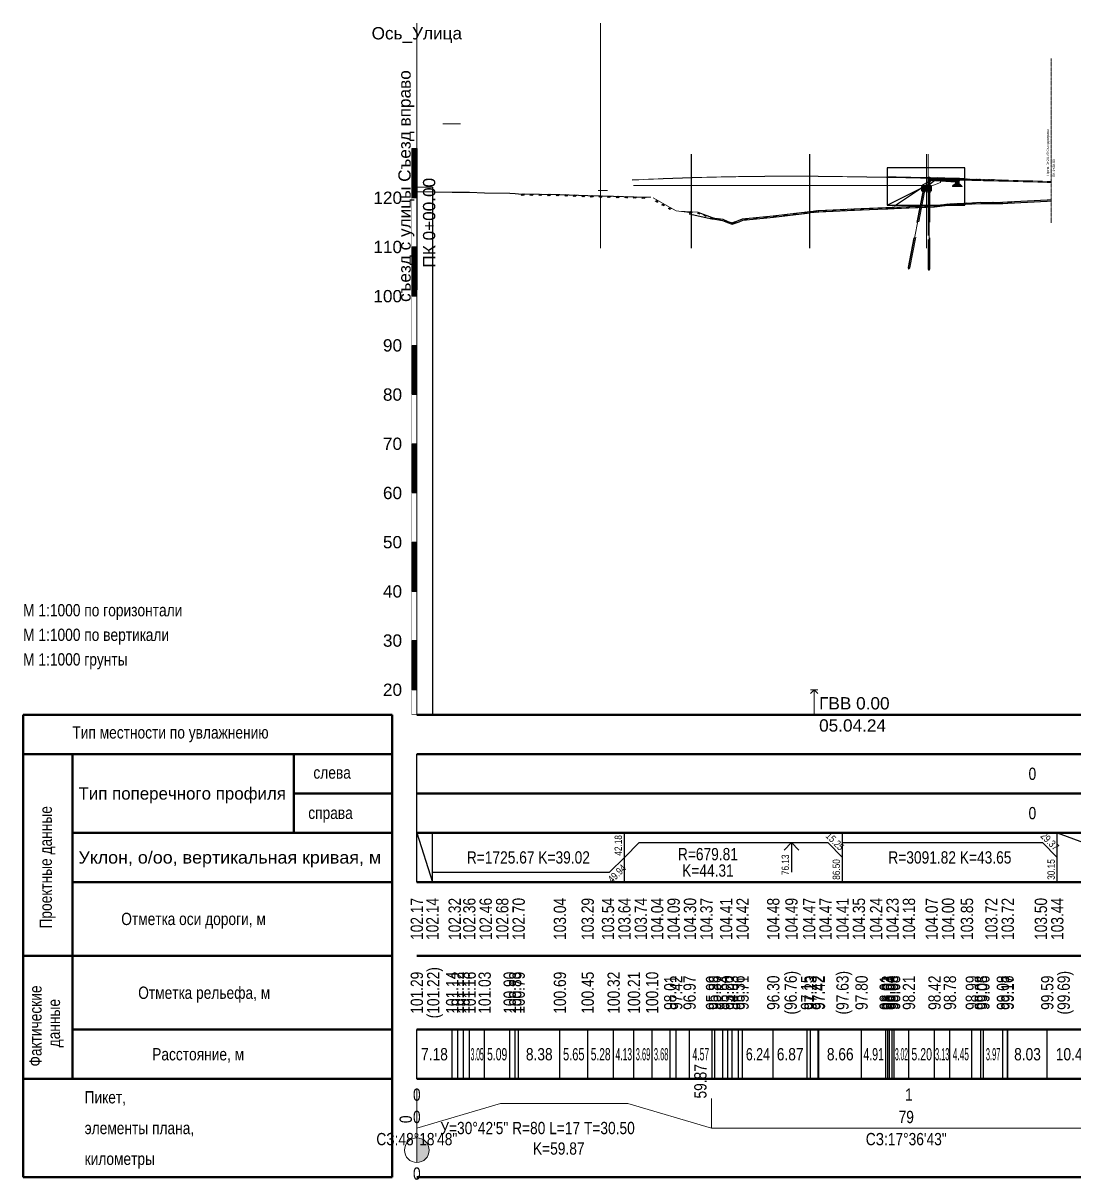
# Model space of a CAD drawing. Header units: millimetres. Extents: x 6546658 to 12951752, y -1354198 to 1102852.
# Drawn here: x 11148856 to 11362375, y -183460 to 51641 of the extents above; entities that cross this region are included whole.
import ezdxf
from ezdxf.enums import TextEntityAlignment as Align

# ---------------------------------------------------------------- set-up
doc = ezdxf.new("R2010")
doc.units = ezdxf.units.MM
for name, pattern in [('axis', [1.11, 0.75, -0.12, 0.12, -0.12]), ('осевая', [50.8, 31.75, -6.35, 6.35, -6.35]), ('штриховая', [19.05, 12.7, -6.35])]:
    doc.linetypes.add(name, pattern=pattern)
doc.layers.get('Defpoints').update_dxf_attribs({"color": 254, "lineweight": 0})
doc.layers.add('VPORTS', color=7, linetype='Continuous', true_color=0xd7af50, plot=False)
for name, color, linetype, lineweight in [('ИС_Med', 7, 'Continuous', 35), ('ИС_TXT', 4, 'Continuous', 18), ('ИС_МВН', 3, 'Continuous', 18), ('ИС_Невид', 4, 'штриховая', 18), ('ИС_Ось', 1, 'осевая', 18), ('ИС_Откос', 2, 'Continuous', 18), ('ИС_Ситуация', 44, 'Continuous', 18), ('ИС_ТаБл', 5, 'Continuous', 50), ('ИС_Тонкая', 3, 'Continuous', 18), ('ИС_Штриховка', 2, 'Continuous', 9)]:
    doc.layers.add(name, color=color, linetype=linetype, lineweight=lineweight)
for name, color, linetype in [('Красные отметки', 1, 'Continuous'), ('Красный профиль', 1, 'Continuous'), ('Черные отметки', 3, 'Continuous'), ('Черный профиль', 3, 'Continuous')]:
    doc.layers.add(name, color=color, linetype=linetype)
doc.styles.get("Standard").update_dxf_attribs({"font": 'arial.ttf'})
pattern_1 = [(45.000001, (11148856.31, -182924.842), (-26.516506, 26.516505), []), (135, (11148856.31, -182924.842), (-26.516505, -26.5165055), [])]

# ---------------------------------------------------------------- blocks, each defined once
blk = doc.blocks.new('*U403')
at = {"ltscale": 500}
blk.add_lwpolyline([(-175, -501), (-175, 0), (175, 0), (175, -501)], dxfattribs=at)
at = {"layer": 'ИС_Невид', "ltscale": 500}
blk.add_lwpolyline([(175, -501), (175, -16000), (-175, -16000), (-175, -501)], dxfattribs=at)
at = {"layer": 'ИС_Невид', "ltscale": 300}
for points in [[(0, -16300), (-175, -16000)], [(0, -16300), (175, -16000)]]:
    blk.add_lwpolyline(points, dxfattribs=at)
at = {"layer": 'ИС_Ось', "ltscale": 1000}
blk.add_lwpolyline([(0, 0), (0, -16000)], dxfattribs=at)
blk = doc.blocks.new('*U404')
at = {"ltscale": 500}
blk.add_lwpolyline([(-175, -353), (-175, 0), (175, 0), (175, -353)], dxfattribs=at)
at = {"layer": 'ИС_Невид', "ltscale": 500}
blk.add_lwpolyline([(175, -353), (175, -16000), (-175, -16000), (-175, -353)], dxfattribs=at)
at = {"layer": 'ИС_Невид', "ltscale": 300}
for points in [[(0, -16300), (-175, -16000)], [(0, -16300), (175, -16000)]]:
    blk.add_lwpolyline(points, dxfattribs=at)
at = {"layer": 'ИС_Ось', "ltscale": 1000}
blk.add_lwpolyline([(0, 0), (0, -16000)], dxfattribs=at)
blk = doc.blocks.new('ОК4 17_04')
at = {"layer": 'ИС_Штриховка', "ltscale": 200}
h = blk.add_hatch(dxfattribs=at)
h.set_pattern_fill('ANSI37', color=256, scale=0.03, style=0)
h.set_pattern_definition([(45, (-1552.06097, -104.002), (-0.067351921, 0.067351921), []), (135, (-1552.06097, -104.002), (-0.067351921, -0.067351921), [])])
h.paths.add_polyline_path([(0.6, -0.37), (0.6, -0.11), (0.35, -0.1), (0.35, -0.37)])
h.paths.add_polyline_path([(0.6, -0.1), (0.6, -0.06), (0.35, -0.06), (0.35, -0.1)])
h.paths.add_polyline_path([(0.6, -0.06), (0.6, 0.03), (0.35, 0.03), (0.35, 0.03), (0.35, -0.06)])
h.paths.add_polyline_path([(0.6, -0.11), (0.6, -0.1), (0.35, -0.1), (0.35, -0.1)])
at = {"layer": 'ИС_Штриховка'}
h = blk.add_hatch(dxfattribs=at)
h.set_pattern_fill('ANSI31', color=256, scale=0.05)
h.set_pattern_definition([(45, (-1031.4498, -163.8997), (-0.112253202, 0.112253202), [])])
h.paths.add_polyline_path([(-0.97, -1.8), (0.35, -1.67), (0.98, -1.67), (0.98, -2.67), (0.73, -2.67), (0.73, -2.57), (0.32, -2.57), (0.32, -2.67), (-0.32, -2.67), (-0.31, -2.61), (-0.7, -2.53), (-0.72, -2.63), (-0.73, -2.67), (-0.97, -2.67)])
h = blk.add_hatch(dxfattribs=at)
h.set_pattern_fill('ANSI31', color=256, scale=0.05)
h.set_pattern_definition([(45, (-1031.4548, -163.64367), (-0.112253202, 0.112253202), [])])
h.paths.add_polyline_path([(0.6, -1.67), (0.6, -0.86), (0.81, -0.66), (0.81, -0.46), (0.6, -0.46), (0.6, -0.37), (0.35, -0.37), (0.35, -0.57), (0.35, -1.67)])
at = {"layer": 'ИС_Штриховка', "ltscale": 200}
h = blk.add_hatch(dxfattribs=at)
h.set_pattern_fill('ANSI31', color=256, scale=0.03, angle=90, style=0)
h.set_pattern_definition([(135, (-1552.10597, -104.002), (-0.067351921, -0.067351921), [])])
h.paths.add_polyline_path([(1.6, -0.13), (0.71, -0.11), (0.6, -0.11), (0.63, -0.14), (1.6, -0.21)])
at = {"layer": 'ИС_Штриховка'}
h = blk.add_hatch(dxfattribs=at)
h.set_pattern_fill('ANSI31', color=256, scale=0.05, angle=2.5805)
h.set_pattern_definition([(47.58052, (-1023.1129, -209.95181), (-0.117193384, 0.107085355), [])])
h.paths.add_polyline_path([(2.79, -0.29), (6.62, -0.56), (6.6, -0.86), (2.8, -0.59)])
h.paths.add_polyline_path([(0.61, -0.44), (0.63, -0.14), (2.79, -0.29), (2.8, -0.59)])
at = {"layer": 'ИС_Штриховка', "ltscale": 50}
h = blk.add_hatch(dxfattribs=at)
h.set_pattern_fill('ANSI37', color=256, scale=0.05, style=0)
h.set_pattern_definition([(45, (-1549.05597, -104.067), (-0.112253202, 0.112253202), []), (135, (-1549.05597, -104.067), (-0.112253202, -0.112253202), [])])
h.paths.add_polyline_path([(15.38, -0.45), (14.67, -0.43), (13.68, -0.4), (12.68, -0.38), (11.69, -0.35), (11.56, -0.35), (11.05, -0.34), (10.7, -0.33), (9.71, -0.31), (9.21, -0.29), (8.72, -0.28), (7.72, -0.26), (6.73, -0.24), (5.74, -0.21), (4.76, -0.19), (4.75, -0.19), (3.76, -0.17), (2.76, -0.15), (1.77, -0.13), (1.62, -0.12), (1.6, -0.12), (1.6, -0.21), (6.62, -0.56), (6.88, -0.3), (7.72, -0.32), (8.71, -0.34), (9.2, -0.35), (9.7, -0.37), (10.7, -0.39), (11.04, -0.4), (11.55, -0.41), (11.69, -0.41), (12.68, -0.44), (13.67, -0.46), (14.66, -0.49), (15.38, -0.51)])
at = {"layer": 'ИС_Штриховка'}
h = blk.add_hatch(dxfattribs=at)
h.set_pattern_fill('AR-CONC', color=256, scale=0.002, angle=90)
h.set_pattern_definition([(140, (-1031.47678, -163.38057), (0.03187817, 0.36436934), [0.0381, -0.4191]), (85, (-1031.47678, -163.38057), (-0.38211369, -0.07048684), [0.03048, -0.33528117]), (190.451445, (-1031.47412, -163.3502), (-0.3502355, 0.2938825), [0.03238002, -0.35618049]), (136.1842, (-1031.5784, -163.38057), (0.08408466, 0.54215808), [0.05715, -0.62865]), (186.63556, (-1031.57137, -163.3354), (-0.49485225, 0.47480827), [0.04857005, -0.53427122]), (81.18415, (-1031.5784, -163.38057), (-0.49485225, 0.47480827), [0.04571993, -0.50291946]), (111, (-1031.55298, -163.32977), (0.2045304, 0.30322878), [0.0381, -0.4191]), (56, (-1031.55298, -163.32977), (-0.36837593, 0.12360406), [0.03048, -0.33528]), (161.451445, (-1031.53594, -163.3045), (-0.16384554, 0.42683284), [0.03238002, -0.35617988]), (127.5, (-1031.47678, -163.38057), (-0.169110078, 0.006177207), [0, -0.331216, 0, -0.34036, 0, -0.33655]), (97.5, (-1031.47678, -163.38057), (-0.20036115, 0.133639325), [0, -0.194056, 0, -0.323596, 0, -0.12827]), (57.5, (-1031.47678, -163.49385), (0.011457488, 0.27118119), [0, -0.127, 0, -0.39624, 0, -0.52578]), (47.5, (-1031.47678, -163.54465), (-0.05085298, 0.296258363), [0, -0.1651, 0, -0.263144, 0, -0.37338])])
h.paths.add_polyline_path([(5.71, -1.36), (6.81, -1.36), (7.21, -1.76), (5.31, -1.76)])
h = blk.add_hatch(dxfattribs=at)
h.set_pattern_fill('ANSI31', color=256, scale=0.05, angle=90)
h.set_pattern_definition([(135, (-1031.47678, -163.38057), (-0.112253202, -0.112253202), [])])
h.paths.add_polyline_path([(5.95, -0.86), (6.6, -0.86), (6.6, -1.36), (5.95, -1.36)])
blk.add_line((1.6, -0.21), (1.6, -0.12))
at = {"ltscale": 500, "flags": 128}
for points in [[(0.6, -1.67), (0.6, -0.86), (0.81, -0.66), (0.81, -0.46), (0.6, -0.46), (0.6, 0.03)], [(6.6, -1.36), (6.6, -0.86), (5.95, -0.86), (5.95, -1.36)]]:
    blk.add_lwpolyline(points, dxfattribs=at)
at = {"ltscale": 500}
blk.add_lwpolyline([(0.98, -1.67), (0.35, -1.67), (-0.97, -1.8), (-0.97, -2.67), (0.98, -2.67)], close=True, dxfattribs=at)
at = {"ltscale": 500, "flags": 128}
for points in [[(0.63, -0.14), (6.62, -0.56), (6.6, -0.86), (0.61, -0.44)], [(5.71, -1.36), (5.31, -1.76), (7.21, -1.76), (6.81, -1.36)]]:
    blk.add_lwpolyline(points, close=True, dxfattribs=at)
at = {"layer": 'Defpoints', "linetype": 'осевая', "ltscale": 200}
for p, q in [((0, -1.15), (0, -1.67)), ((0.32, -0.66), (0.32, -1.63))]:
    blk.add_line(p, q, dxfattribs=at)
at = {"layer": 'Defpoints', "ltscale": 200}
blk.add_line((0.3, -1.15), (0.3, -1.67), dxfattribs=at)
at = {"layer": 'Defpoints', "ltscale": 50}
blk.add_line((-66.71, -2.6), (-64.81, -2.6), dxfattribs=at)
at = {"layer": 'Defpoints', "ltscale": 500, "flags": 128}
blk.add_lwpolyline([(0.66, -1.7), (0.66, -0.87), (0.87, -0.67), (0.87, -0.45), (0.66, -0.45), (0.66, 0.03)], dxfattribs=at)
at = {"layer": 'VPORTS', "ltscale": 500}
for p in [(-8, -5.62), (-6.51, -5.75)]:
    blk.add_line(p, (-1.22, -2.23), dxfattribs=at)
at = {"layer": 'VPORTS', "ltscale": 200}
for p, q in [((-0.47, -2.23), (-1.22, -2.23)), ((2.35, -0.01), (-0.47, -2.27))]:
    blk.add_line(p, q, dxfattribs=at)
at = {"layer": 'ИС_Med', "ltscale": 250}
for p, q in [((0.35, 0.03), (0.35, -0.53)), ((0.65, 0.03), (0.35, 0.03)), ((0.6, -0.37), (0.35, -0.37))]:
    blk.add_line(p, q, dxfattribs=at)
at = {"layer": 'ИС_Med', "ltscale": 500}
blk.add_line((0.35, -1.67), (0.35, -0.53), dxfattribs=at)
at = {"layer": 'ИС_МВН', "ltscale": 500}
blk.add_line((-0.97, -2.23), (-1.22, -2.23), dxfattribs=at)
at = {"layer": 'ИС_Невид', "ltscale": 250}
blk.add_line((0.65, 0.03), (2.85, -0.02), dxfattribs=at)
at = {"layer": 'ИС_Невид', "ltscale": 400}
blk.add_line((5.95, -0.91), (0.81, -0.55), dxfattribs=at)
at = {"layer": 'ИС_Невид', "ltscale": 500}
blk.add_line((7.27, -1.81), (5.26, -1.81), dxfattribs=at)
at = {"layer": 'ИС_Невид', "ltscale": 400}
for points in [[(0.35, -0.89), (0.2, -0.89), (-0.97, -1.6), (-0.97, -1.8)], [(1.05, -1.67), (2.85, -0.99), (2.85, -0.02)]]:
    blk.add_lwpolyline(points, dxfattribs=at)
at = {"layer": 'ИС_Невид', "ltscale": 250}
for points in [[(0.35, -1.52), (-0.3, -1.52), (-0.3, -1.73), (0.35, -1.67)], [(-0.15, -1.47), (0.15, -1.47), (0.15, -1.52), (-0.15, -1.52)]]:
    blk.add_lwpolyline(points, close=True, dxfattribs=at)
at = {"layer": 'ИС_Невид', "ltscale": 500}
blk.add_lwpolyline([(0.35, -1.67), (1.05, -1.67)], dxfattribs=at)
at = {"layer": 'ИС_Ось', "ltscale": 500}
blk.add_lwpolyline([(0, -1.5), (0, 0.03)], dxfattribs=at)
at = {"layer": 'ИС_Тонкая', "flags": 128}
for points in [[(-59.83, -0.47), (-59.45, -0.46), (-59.42, -0.45), (-58.44, -0.41), (-57.45, -0.36), (-56.47, -0.32), (-55.76, -0.29), (-55.48, -0.28), (-54.5, -0.24), (-53.51, -0.2), (-52.53, -0.16), (-52.08, -0.15), (-51.55, -0.13), (-50.86, -0.11), (-50.56, -0.1), (-49.58, -0.06), (-48.59, -0.03), (-48.15, -0.02), (-47.61, 0), (-46.62, 0.03), (-45.64, 0.05), (-44.65, 0.08), (-43.67, 0.1), (-43.57, 0.11), (-42.99, 0.12), (-42.68, 0.13), (-41.7, 0.15), (-41.41, 0.15), (-40.71, 0.17), (-40.38, 0.17), (-39.73, 0.19), (-39.52, 0.19), (-38.74, 0.2), (-38.19, 0.21), (-37.76, 0.22), (-37.38, 0.23), (-36.77, 0.23), (-35.79, 0.25), (-34.8, 0.26), (-33.82, 0.27), (-32.83, 0.28), (-31.85, 0.28), (-31.14, 0.29), (-30.87, 0.29), (-29.88, 0.29), (-28.9, 0.3), (-27.91, 0.3), (-27.45, 0.3), (-26.93, 0.3), (-25.94, 0.3), (-24.96, 0.29), (-24.27, 0.29), (-23.97, 0.29), (-23.57, 0.29), (-22.99, 0.28), (-22.01, 0.28), (-22, 0.28), (-21.86, 0.27), (-21.02, 0.27), (-20.03, 0.26), (-19.05, 0.25), (-18.06, 0.23), (-17.08, 0.22), (-16.09, 0.2), (-15.09, 0.19), (-14.1, 0.17), (-13.2, 0.16), (-13.11, 0.16), (-12.12, 0.14), (-11.13, 0.12), (-10.13, 0.11), (-9.14, 0.09), (-8.28, 0.07), (-8.15, 0.07), (-7.87, 0.06), (-7.54, 0.06), (-7.16, 0.05), (-7.01, 0.05), (-6.6, 0.04), (-6.17, 0.03), (-5.17, 0.01), (-4.18, 0), (-3.57, -0.02), (-3.19, -0.02), (-2.2, -0.04), (-1.2, -0.06), (-0.21, -0.08), (0.78, -0.11), (1.6, -0.12)], [(-59.83, -0.48), (-59.45, -0.46), (-59.42, -0.46), (-58.44, -0.41), (-57.45, -0.37), (-56.47, -0.33), (-55.76, -0.3), (-55.48, -0.29), (-54.5, -0.25), (-53.51, -0.21), (-52.53, -0.17), (-52.08, -0.15), (-51.55, -0.14), (-50.86, -0.11), (-50.56, -0.1), (-49.58, -0.07), (-48.59, -0.04), (-48.15, -0.02), (-47.61, -0.01), (-46.62, 0.02), (-45.64, 0.05), (-44.65, 0.07), (-43.67, 0.1), (-43.57, 0.1), (-42.99, 0.11), (-42.68, 0.12), (-41.7, 0.14), (-41.41, 0.15), (-40.71, 0.16), (-40.38, 0.17), (-39.73, 0.18), (-39.52, 0.18), (-38.74, 0.2), (-38.19, 0.21), (-37.76, 0.21), (-37.38, 0.22), (-36.77, 0.23), (-35.79, 0.24), (-34.8, 0.25), (-33.82, 0.26), (-32.83, 0.27), (-31.85, 0.28), (-31.14, 0.28), (-30.87, 0.28), (-29.88, 0.29), (-28.9, 0.29), (-27.91, 0.29), (-27.45, 0.29), (-26.93, 0.29), (-25.94, 0.29), (-24.96, 0.29), (-24.27, 0.28), (-23.97, 0.28), (-23.57, 0.28), (-22.99, 0.28), (-22.01, 0.27), (-22, 0.27), (-21.86, 0.27), (-21.02, 0.26), (-20.03, 0.25), (-19.05, 0.24), (-18.06, 0.23), (-17.08, 0.21), (-16.09, 0.2), (-15.09, 0.18), (-14.1, 0.17), (-13.2, 0.15), (-13.11, 0.15), (-12.12, 0.13), (-11.13, 0.12), (-10.13, 0.1), (-9.14, 0.08), (-8.28, 0.07), (-8.15, 0.06), (-7.87, 0.06), (-7.54, 0.05), (-7.16, 0.05), (-7.01, 0.04), (-6.6, 0.04), (-6.17, 0.03), (-5.17, 0.01), (-4.18, -0.01), (-3.57, -0.02), (-3.19, -0.03), (-2.2, -0.05), (-1.2, -0.07), (-0.21, -0.09), (0.78, -0.11), (1.6, -0.13)], [(6.62, -0.56), (6.88, -0.3), (7.72, -0.32), (8.71, -0.34), (9.2, -0.35), (9.7, -0.37), (10.7, -0.39), (11.04, -0.4), (11.55, -0.41), (11.69, -0.41), (12.68, -0.44), (13.67, -0.46), (14.66, -0.49), (15.52, -0.51), (15.66, -0.51), (16.42, -0.53), (16.5, -0.54), (16.65, -0.54), (17.64, -0.57), (18.63, -0.59), (19.63, -0.62), (20.62, -0.65), (21.61, -0.67), (22.6, -0.7), (23.59, -0.73), (24.53, -0.76), (24.59, -0.76), (25.32, -0.78)], [(6.68, -0.49), (7.72, -0.52), (8.72, -0.54), (9.21, -0.55), (9.71, -0.57), (10.7, -0.59), (11.05, -0.6), (11.56, -0.61), (11.69, -0.61), (12.69, -0.64), (13.68, -0.66), (14.67, -0.69), (15.52, -0.71), (15.66, -0.71), (16.43, -0.73), (16.51, -0.74), (16.65, -0.74), (17.65, -0.77), (18.64, -0.79), (19.63, -0.82), (20.62, -0.85), (21.61, -0.87), (22.61, -0.9), (23.6, -0.93), (24.54, -0.96), (24.59, -0.96), (25.33, -0.98)]]:
    blk.add_lwpolyline(points, dxfattribs=at)
at = {"xscale": -0.001, "yscale": 0.001, "zscale": 0.001, "rotation": 349}
blk.add_blockref('*U404', (-0.52, -2.57), dxfattribs=at)
at = {"xscale": -0.001, "yscale": 0.001, "zscale": 0.001}
blk.add_blockref('*U403', (0.53, -2.57), dxfattribs=at)

msp = doc.modelspace()

# ---------------------------------------------------------------- hatches: boundary and pattern name
at = {"layer": 'ИС_TXT', "linetype": 'Continuous'}
h = msp.add_hatch(dxfattribs=at)
h.set_pattern_fill('ANSI37', scale=300.000012, style=0)
h.set_pattern_definition(pattern_1)
h.paths.add_polyline_path([(11228856.3, 16150.2), (11228856.3, 26150.2), (11227856.3, 26150.2), (11227856.3, 16150.2)])
h = msp.add_hatch(dxfattribs=at)
h.set_pattern_fill('ANSI37', scale=300.000012, style=0)
h.set_pattern_definition(pattern_1)
h.paths.add_polyline_path([(11228856.3, -3849.8), (11228856.3, 6150.2), (11227856.3, 6150.2), (11227856.3, -3849.8)])
h = msp.add_hatch(dxfattribs=at)
h.set_pattern_fill('ANSI37', scale=300.000012, style=0)
h.set_pattern_definition(pattern_1)
h.paths.add_polyline_path([(11228856.3, -23849.8), (11228856.3, -13849.8), (11227856.3, -13849.8), (11227856.3, -23849.8)])
h = msp.add_hatch(dxfattribs=at)
h.set_pattern_fill('ANSI37', scale=300.000012, style=0)
h.set_pattern_definition(pattern_1)
h.paths.add_polyline_path([(11228856.3, -43849.8), (11228856.3, -33849.8), (11227856.3, -33849.8), (11227856.3, -43849.8)])
h = msp.add_hatch(dxfattribs=at)
h.set_pattern_fill('ANSI37', scale=300.000012, style=0)
h.set_pattern_definition(pattern_1)
h.paths.add_polyline_path([(11228856.3, -63849.8), (11228856.3, -53849.8), (11227856.3, -53849.8), (11227856.3, -63849.8)])
h = msp.add_hatch(dxfattribs=at)
h.set_pattern_fill('ANSI37', scale=300.000012, style=0)
h.set_pattern_definition(pattern_1)
h.paths.add_polyline_path([(11228856.3, -83849.8), (11228856.3, -73849.8), (11227856.3, -73849.8), (11227856.3, -83849.8)])
msp.add_hatch(color=256, dxfattribs=at).paths.add_polyline_path([(11228856.3, -174924.8, -1), (11228856.3, -179924.8)])
at = {"layer": 'ИС_Тонкая'}
h = msp.add_hatch(dxfattribs=at)
h.set_pattern_fill('PLAST', color=256, scale=200, angle=45, style=0)
h.set_pattern_definition([(45, (11228856.3, 18320), (-898.026, 898.026), []), (45, (11228744, 18432.3), (-898.026, 898.026), []), (45, (11228631.8, 18544.5), (-898.026, 898.026), [])])
h.paths.add_polyline_path([(11257927.8, 16839.1), (11249697.5, 16936.8), (11249697.5, 16636.7), (11257919.7, 16539.2), (11263566.9, 16300.3), (11266196.3, 16236.9), (11266196.3, 16537), (11263576.8, 16600.1)])
h.paths.add_polyline_path([(11270346.3, 16430.6), (11268856.3, 16472.9), (11266196.3, 16537), (11266196.3, 16236.9), (11268848.4, 16173), (11270346.3, 16130.5)])
h.paths.add_polyline_path([(11272916.3, 16357.7), (11270346.3, 16430.6), (11270346.3, 16130.5), (11272916.3, 16057.6)])
h.paths.add_polyline_path([(11311681.3, 13619.7), (11310571.2, 13570.9), (11310421.4, 13571.2), (11308856.3, 13383.1), (11308158, 13299.2), (11301292.4, 12451.7), (11295050.8, 11855.9), (11294241.9, 11513.1), (11292909.4, 11076.7), (11292049.3, 11347.2), (11291020, 11794.6), (11289445.2, 12013.2), (11288856.3, 12139.4), (11287747, 12563.1), (11287681.3, 12265.2), (11288793.4, 11846), (11289393.1, 11717.6), (11290938, 11503.1), (11291944.2, 11065.7), (11292911.3, 10761.6), (11294347.4, 11231.9), (11295125.3, 11561.7), (11301325, 12153.5), (11308194.3, 13001.4), (11308892.1, 13085.2), (11310439, 13271.2), (11310577.4, 13270.8), (11311681.3, 13319.4)])
h.paths.add_polyline_path([(11319248.2, 13652.5), (11324160.9, 13863.8), (11324567.5, 13880.4), (11324898, 13886.7), (11325439.7, 13907), (11325848.1, 13930.9), (11328868.8, 14056.4), (11334078.7, 14272.8), (11335431.3, 14427.6), (11335431.3, 14729.6), (11334055.4, 14572.1), (11328856.3, 14356.1), (11325833.1, 14230.5), (11325425.3, 14206.6), (11324889.5, 14186.6), (11324558.5, 14180.3), (11324148.4, 14163.5), (11319235, 13952.2), (11311731.3, 13621.9), (11311731.3, 13321.6)])
h.paths.add_polyline_path([(11341652.7, 14835.9), (11343478.4, 14931.5), (11343980.2, 14906.9), (11347966.8, 14935.2), (11348881.1, 15011), (11348959.3, 15017.5), (11350008.4, 15072.5), (11350008.4, 15372.9), (11348939.1, 15316.8), (11348856.3, 15310), (11347953.3, 15235.1), (11343986.5, 15206.9), (11343477.9, 15231.9), (11341638, 15135.5), (11337187.4, 14930.6), (11335756, 14766.8), (11335756, 14464.8), (11337211.3, 14631.4)])
h.paths.add_polyline_path([(11335756, 14766.8), (11335431.3, 14729.6), (11335431.3, 14427.6), (11335756, 14464.8)])
h.paths.add_polyline_path([(11275909.1, 15972.1), (11275909.1, 16272.2), (11272981.7, 16355.8), (11272916.3, 16357.7), (11272916.3, 16057.6), (11272973.2, 16056)])
h.paths.add_polyline_path([(11283680.7, 13200.8), (11283669.3, 13064.8), (11285855.4, 12951), (11287647.1, 12275.7), (11287800, 12542.9), (11285977.7, 13239), (11284294.4, 13334.5), (11283834.4, 13360.6)])
h = msp.add_hatch(dxfattribs=at)
h.set_pattern_fill('PLAST', color=256, scale=200, angle=30, style=0)
h.set_pattern_definition([(30, (9783124.9, -83613.9), (-635, 1099.8523), []), (30, (9783045.5, -83476.4), (-635, 1099.8523), []), (30, (9782966.1, -83339), (-635, 1099.8523), [])])
h.paths.add_polyline_path([(11276936.3, 15932.2), (11276814.1, 15809.9), (11276581, 15809.9), (11276581, 15789), (11279938.9, 13930.8), (11280521.1, 13608.8), (11281443.8, 13413.9), (11280220.5, 14122)])

# ---------------------------------------------------------------- linework, layer by layer
at = {"color": 6}
msp.add_lwpolyline([(11324428.2, 14613.6), (11340211.5, 14613.6), (11340211.5, 22204), (11324428.2, 22204)], close=True, dxfattribs=at)
at = {"layer": 'Defpoints'}
for p, q in [((11228856.3, 51640.9), (11228856.3, -88923.3)), ((11266196.3, 51640.9), (11266196.3, 5936.3)), ((11234151.7, 31168.2), (11237700.6, 31168.2)), ((11284631.3, 24999.5), (11284631.3, 5936.3)), ((11284681.3, 24999.5), (11284681.3, 5936.3)), ((11308681.3, 24999.5), (11308681.3, 5936.3)), ((11308731.3, 24999.5), (11308731.3, 5936.3)), ((11332431.3, 24999.5), (11332431.3, 5936.3))]:
    msp.add_line(p, q, dxfattribs=at)
at = {"layer": 'Defpoints', "linetype": 'осевая', "ltscale": 200}
for p, q in [((11284656.3, 24999.5), (11284656.3, 5936.3)), ((11308706.3, 24999.5), (11308706.3, 5936.3)), ((11332756, 24998.5), (11332756, 5935.3))]:
    msp.add_line(p, q, dxfattribs=at)
at = {"layer": 'Defpoints', "color": 4, "linetype": 'Continuous'}
msp.add_line((11272916.3, 18652.7), (11332431.3, 18658.6), dxfattribs=at)
at = {"layer": 'Defpoints', "ltscale": 500, "flags": 128}
msp.add_lwpolyline([(11276871.7, 16135.6), (11280348.7, 14161.6), (11281529.3, 13491.4), (11284282.2, 13119.6)], dxfattribs=at)
at = {"layer": 'VPORTS', "ltscale": 500, "flags": 128}
msp.add_lwpolyline([(11284229.8, 12875.1), (11288803.9, 11894.9), (11289401.8, 11766.9), (11290951.7, 11551.7), (11291961.7, 11112.6), (11292911, 10814.1), (11294329.8, 11278.8), (11295112.9, 11610.7), (11301319.6, 12203.2), (11308188.2, 13051), (11308886.1, 13134.9), (11310436.1, 13321.2), (11310576.4, 13320.8), (11319246, 13702.4), (11324158.8, 13913.7), (11324566, 13930.4), (11324896.6, 13936.7), (11325437.3, 13956.9), (11325845.6, 13980.9), (11328866.7, 14106.3), (11334074.8, 14322.7), (11337207.3, 14681.3), (11341650.3, 14885.8), (11343478.3, 14981.6), (11343981.3, 14956.9), (11347964.5, 14985.2), (11348877, 15060.8), (11348956, 15067.4), (11356981.8, 15488.1), (11357769.6, 15529.3)], dxfattribs=at)
at = {"layer": 'ИС_TXT', "linetype": 'Continuous'}
msp.add_line((11228856.3, -179924.8), (11228856.3, -164924.8), dxfattribs=at)
at = {"layer": 'ИС_TXT', "color": 7, "linetype": 'Continuous', "const_width": 100, "flags": 128}
for points in [[(11228856.3, 16150.2), (11228856.3, 26150.2), (11227856.3, 26150.2), (11227856.3, 16150.2), (11228856.3, 16150.2)], [(11228856.3, 6150.2), (11228856.3, 16150.2), (11227856.3, 16150.2), (11227856.3, 6150.2), (11228856.3, 6150.2)], [(11228856.3, -3849.8), (11228856.3, 6150.2), (11227856.3, 6150.2), (11227856.3, -3849.8), (11228856.3, -3849.8)], [(11228856.3, -13849.8), (11228856.3, -3849.8), (11227856.3, -3849.8), (11227856.3, -13849.8), (11228856.3, -13849.8)], [(11228856.3, -23849.8), (11228856.3, -13849.8), (11227856.3, -13849.8), (11227856.3, -23849.8), (11228856.3, -23849.8)], [(11228856.3, -33849.8), (11228856.3, -23849.8), (11227856.3, -23849.8), (11227856.3, -33849.8), (11228856.3, -33849.8)], [(11228856.3, -43849.8), (11228856.3, -33849.8), (11227856.3, -33849.8), (11227856.3, -43849.8), (11228856.3, -43849.8)], [(11228856.3, -53849.8), (11228856.3, -43849.8), (11227856.3, -43849.8), (11227856.3, -53849.8), (11228856.3, -53849.8)], [(11228856.3, -63849.8), (11228856.3, -53849.8), (11227856.3, -53849.8), (11227856.3, -63849.8), (11228856.3, -63849.8)], [(11228856.3, -73849.8), (11228856.3, -63849.8), (11227856.3, -63849.8), (11227856.3, -73849.8), (11228856.3, -73849.8)], [(11228856.3, -83849.8), (11228856.3, -73849.8), (11227856.3, -73849.8), (11227856.3, -83849.8), (11228856.3, -83849.8)], [(11228856.3, -88923.3), (11228856.3, -83849.8), (11227856.3, -83849.8), (11227856.3, -88923.3), (11228856.3, -88923.3)]]:
    msp.add_lwpolyline(points, dxfattribs=at)
at = {"layer": 'ИС_TXT', "linetype": 'Continuous'}
msp.add_circle((11228856.3, -177424.8), 2500, dxfattribs=at)
at = {"layer": 'ИС_Откос', "ltscale": 200}
for p, q in [((11275600.1, 16281), (11276396.7, 16262.2)), ((11282081.5, 13445.9), (11285977.7, 13239))]:
    msp.add_line(p, q, dxfattribs=at)
at = {"layer": 'ИС_Ситуация', "linetype": 'Continuous'}
for p, q in [((11308856.3, -83849.8), (11310356.3, -83849.8)), ((11309606.3, -83849.8), (11308856.3, -84599.8)), ((11309606.3, -83849.8), (11309606.3, -88849.8)), ((11309606.3, -83849.8), (11310356.3, -84599.8)), ((11309606.3, -88849.8), (11327356.3, -88849.8))]:
    msp.add_line(p, q, dxfattribs=at)
at = {"layer": 'ИС_ТаБл', "linetype": 'Continuous'}
for p, q in [((11228856.3, -88924.8), (11479035.7, -88924.8)), ((11228856.3, -96924.8), (11479035.7, -96924.8)), ((11228856.3, -104924.8), (11479035.7, -104924.8)), ((11228856.3, -112924.8), (11479035.7, -112924.8)), ((11228856.3, -122924.8), (11479035.7, -122924.8)), ((11228856.3, -137924.8), (11479035.7, -137924.8)), ((11228856.3, -152924.8), (11479035.7, -152924.8)), ((11228856.3, -162924.8), (11479035.7, -162924.8)), ((11228856.3, -182924.8), (11479035.7, -182924.8))]:
    msp.add_line(p, q, dxfattribs=at)
at = {"layer": 'ИС_ТаБл', "linetype": 'Continuous', "flags": 128}
for points in [[(11148856.3, -88924.8), (11148856.3, -182924.8)], [(11223856.3, -88924.8), (11148856.3, -88924.8)], [(11223856.3, -182924.8), (11223856.3, -88924.8)], [(11148856.3, -96924.8), (11223856.3, -96924.8)], [(11158856.3, -96924.8), (11158856.3, -162924.8)], [(11203856.3, -96924.8), (11203856.3, -112924.8)], [(11203856.3, -104924.8), (11223856.3, -104924.8)], [(11158856.3, -112924.8), (11223856.3, -112924.8)], [(11158856.3, -122924.8), (11223856.3, -122924.8)], [(11148856.3, -137924.8), (11223856.3, -137924.8)], [(11158856.3, -152924.8), (11223856.3, -152924.8)], [(11148856.3, -162924.8), (11223856.3, -162924.8)], [(11148856.3, -182924.8), (11223856.3, -182924.8)]]:
    msp.add_lwpolyline(points, dxfattribs=at)
at = {"layer": 'ИС_Тонкая', "color": 7, "linetype": 'axis', "lineweight": 15, "ltscale": 15}
msp.add_line((11357756.5, 11076.7), (11357756.5, 44450.9), dxfattribs=at)
at = {"layer": 'ИС_Тонкая', "linetype": 'Continuous'}
for p, q in [((11228858.2, -172924.8), (11228858.2, -166924.8)), ((11228858.2, -172924.8), (11245858.2, -167924.8)), ((11245858.2, -167924.8), (11271725.5, -167924.8)), ((11245858.2, -167924.8), (11245858.2, -167924.8)), ((11271725.5, -167924.8), (11288725.5, -172924.8)), ((11271725.5, -167924.8), (11271725.5, -167924.8)), ((11288725.5, -172924.8), (11288725.5, -166924.8)), ((11228856.3, -172924.8), (11228858.2, -172924.8)), ((11228858.2, -172924.8), (11228858.2, -172924.8)), ((11288725.5, -172924.8), (11367899.3, -172924.8)), ((11288725.5, -172924.8), (11288725.5, -172924.8))]:
    msp.add_line(p, q, dxfattribs=at)
at = {"layer": 'ИС_Тонкая', "flags": 128}
for points in [[(11324428.2, 20300.3), (11324558.5, 20297.9), (11324889.5, 20291.9), (11325273.8, 20284.8), (11325425.3, 20282), (11325833.1, 20274.4), (11326265.9, 20266.3), (11327258, 20247.5), (11328250, 20228.4), (11328856.3, 20216.6), (11329242.1, 20209), (11330234.2, 20189.2), (11331226.3, 20169.2), (11332218.4, 20148.8), (11333210.5, 20128.1), (11334055.4, 20110.2), (11334202.6, 20107.1), (11335194.7, 20085.7), (11336186.8, 20064.1), (11337178.9, 20042.1), (11337187.4, 20041.9), (11338171, 20019.8), (11339163.1, 19997.2), (11340155.1, 19974.3), (11340211.5, 19973)], [(11333030.4, 20181.9), (11333210.5, 20178.1), (11334055.4, 20160.2), (11334202.6, 20157.1), (11335194.7, 20135.7), (11336186.8, 20114.1), (11337178.9, 20092.1), (11337187.4, 20091.9), (11338171, 20069.8), (11339163.1, 20047.2), (11340155.1, 20024.3), (11340211.5, 20023)]]:
    msp.add_lwpolyline(points, dxfattribs=at)
at = {"layer": 'ИС_Тонкая', "linetype": 'Continuous', "lineweight": 15, "flags": 128}
msp.add_lwpolyline([(11228856.6, 18316.1), (11232058.6, 18283.2)], dxfattribs=at)
at = {"layer": 'Красные отметки', "linetype": 'Continuous'}
for p, q in [((11228856.3, -122924.8), (11228856.3, -96924.8)), ((11228856.3, -112924.8), (11232018, -122924.8)), ((11232018, -122924.8), (11232018, -112924.8)), ((11271038.3, -122924.8), (11271038.3, -112924.8)), ((11274038.3, -114924.8), (11271038.3, -117924.8)), ((11274038.3, -114924.8), (11312352.9, -114924.8)), ((11304984.8, -114924.8), (11303484.8, -116424.8)), ((11304984.8, -114924.8), (11304984.8, -120924.8)), ((11304984.8, -114924.8), (11306484.8, -116424.8)), ((11312352.9, -114924.8), (11315352.9, -117924.8)), ((11315352.9, -122924.8), (11315352.9, -112924.8)), ((11315352.9, -114924.8), (11356004.9, -114924.8)), ((11356004.9, -114924.8), (11359004.9, -117924.8)), ((11359004.9, -122924.8), (11359004.9, -112924.8)), ((11359004.9, -112924.8), (11386185.9, -122924.8)), ((11268038.3, -120924.8), (11271038.3, -117924.8)), ((11232018, -120924.8), (11268038.3, -120924.8))]:
    msp.add_line(p, q, dxfattribs=at)
at = {"layer": 'Красный профиль', "linetype": 'Continuous'}
msp.add_line((11232018, 18286.2), (11232018, -88923.3), dxfattribs=at)
at = {"layer": 'Красный профиль', "linetype": 'Continuous', "flags": 128}
msp.add_lwpolyline([(11324428.2, 20410.3), (11324558.5, 20407.9), (11324889.5, 20401.9), (11325273.8, 20394.8), (11325425.3, 20392), (11325833.1, 20384.4), (11326265.9, 20376.3), (11327258, 20357.5), (11328250, 20338.4), (11328856.3, 20326.6), (11329242.1, 20319), (11330234.2, 20299.2), (11331226.3, 20279.2), (11332218.4, 20258.8), (11333210.5, 20238.1), (11334055.4, 20220.2), (11334202.6, 20217.1), (11335194.7, 20195.7), (11336186.8, 20174.1), (11337178.9, 20152.1), (11337187.4, 20151.9), (11338171, 20129.8), (11339163.1, 20107.2), (11340155.1, 20084.3), (11340211.5, 20083)], dxfattribs=at)
at = {"layer": 'Черные отметки', "linetype": 'Continuous'}
for p, q in [((11228856.3, -162924.8), (11228856.3, -152924.8)), ((11236032.4, -162924.8), (11236032.4, -152924.8)), ((11237160.8, -162924.8), (11237160.8, -152924.8)), ((11238358.2, -162924.8), (11238358.2, -152924.8)), ((11239594, -162924.8), (11239594, -152924.8)), ((11242641.4, -162924.8), (11242641.4, -152924.8)), ((11247735.8, -162924.8), (11247735.8, -152924.8)), ((11248856.3, -162924.8), (11248856.3, -152924.8)), ((11249549.9, -162924.8), (11249549.9, -152924.8)), ((11257927.8, -162924.8), (11257927.8, -152924.8)), ((11263576.8, -162924.8), (11263576.8, -152924.8)), ((11268856.3, -162924.8), (11268856.3, -152924.8)), ((11272981.7, -162924.8), (11272981.7, -152924.8)), ((11276669.4, -162924.8), (11276669.4, -152924.8)), ((11280348.7, -162924.8), (11280348.7, -152924.8)), ((11281574.1, -162924.8), (11281574.1, -152924.8)), ((11284282.2, -162924.8), (11284282.2, -152924.8)), ((11288856.3, -162924.8), (11288856.3, -152924.8)), ((11289445.2, -162924.8), (11289445.2, -152924.8)), ((11291020, -162924.8), (11291020, -152924.8)), ((11292049.3, -162924.8), (11292049.3, -152924.8)), ((11292909.4, -162924.8), (11292909.4, -152924.8)), ((11294241.9, -162924.8), (11294241.9, -152924.8)), ((11295050.8, -162924.8), (11295050.8, -152924.8)), ((11301292.4, -162924.8), (11301292.4, -152924.8)), ((11308158, -162924.8), (11308158, -152924.8)), ((11308856.3, -162924.8), (11308856.3, -152924.8)), ((11310421.4, -162924.8), (11310421.4, -152924.8)), ((11310571.2, -162924.8), (11310571.2, -152924.8)), ((11319235, -162924.8), (11319235, -152924.8)), ((11324148.4, -162924.8), (11324148.4, -152924.8)), ((11324558.5, -162924.8), (11324558.5, -152924.8)), ((11324889.5, -162924.8), (11324889.5, -152924.8)), ((11325425.3, -162924.8), (11325425.3, -152924.8)), ((11325833.1, -162924.8), (11325833.1, -152924.8)), ((11328856.3, -162924.8), (11328856.3, -152924.8)), ((11334055.4, -162924.8), (11334055.4, -152924.8)), ((11337187.4, -162924.8), (11337187.4, -152924.8)), ((11341638, -162924.8), (11341638, -152924.8)), ((11343477.9, -162924.8), (11343477.9, -152924.8)), ((11343986.5, -162924.8), (11343986.5, -152924.8)), ((11347953.3, -162924.8), (11347953.3, -152924.8)), ((11348856.3, -162924.8), (11348856.3, -152924.8)), ((11348939.1, -162924.8), (11348939.1, -152924.8)), ((11356968.7, -162924.8), (11356968.7, -152924.8))]:
    msp.add_line(p, q, dxfattribs=at)
at = {"layer": 'Черный профиль', "linetype": 'Continuous'}
msp.add_line((11228856.3, 26150.2), (11228856.3, -2563.8), dxfattribs=at)
at = {"layer": 'Черный профиль', "ltscale": 500, "flags": 128}
for points in [[(11228856.3, 17436.2), (11236032.4, 17289.4), (11237160.8, 17274.5), (11238358.2, 17280.4), (11239594, 17311.4), (11242641.4, 17183.8), (11247735.8, 17052.5), (11248856.3, 16982.3), (11249549.9, 16938.5), (11257927.8, 16839.1), (11263576.8, 16600.1), (11268856.3, 16472.9), (11272981.7, 16355.8), (11275600.1, 16281)], [(11285977.7, 13239), (11288856.3, 12139.4), (11289445.2, 12013.2), (11291020, 11794.6), (11292049.3, 11347.2), (11292909.4, 11076.7), (11294241.9, 11513.1), (11295050.8, 11855.9), (11301292.4, 12451.7), (11308158, 13299.2), (11308856.3, 13383.1), (11310421.4, 13571.2), (11310571.2, 13570.9), (11319235, 13952.2), (11324148.4, 14163.5), (11324558.5, 14180.3), (11324889.5, 14186.6), (11325425.3, 14206.6), (11325833.1, 14230.5), (11328856.3, 14356.1), (11334055.4, 14572.1), (11337187.4, 14930.6), (11341638, 15135.5), (11343477.9, 15231.9), (11343986.5, 15206.9), (11347953.3, 15235.1), (11348856.3, 15310), (11348939.1, 15316.8), (11356968.7, 15737.8), (11357756.5, 15779)]]:
    msp.add_lwpolyline(points, dxfattribs=at)

# ---------------------------------------------------------------- block references
at = {"layer": 'ИС_Med', "ltscale": 50, "xscale": 1000, "yscale": 1000, "zscale": 1000}
msp.add_blockref('ОК4 17_04', (11332431.3, 20233.1), dxfattribs=at)

# ---------------------------------------------------------------- texts
at = {"layer": 'ИС_TXT', "linetype": 'Continuous'}
for s, p in [('120', (11225856.3, 16150.2)), ('110', (11225856.3, 6150.2)), ('100', (11225856.3, -3849.8)), ('90', (11225856.3, -13849.8)), ('80', (11225856.3, -23849.8)), ('70', (11225856.3, -33849.8)), ('60', (11225856.3, -43849.8)), ('50', (11225856.3, -53849.8)), ('40', (11225856.3, -63849.8)), ('30', (11225856.3, -73849.8)), ('20', (11225856.3, -83849.8))]:
    msp.add_text(s, height=2500, dxfattribs=at).set_placement(p, align=Align.MIDDLE_RIGHT)
at = {"layer": 'ИС_TXT', "linetype": 'Continuous', "width": 0.8}
for s, p in [('0', (11228856.3, -167390.1)), ('1', (11328856.3, -167390.1)), ('0', (11228856.3, -183424.8))]:
    msp.add_text(s, height=2500, dxfattribs=at).set_placement(p, align=Align.CENTER)
at = {"layer": 'ИС_Ситуация', "linetype": 'Continuous', "lineweight": 15}
for s, height, p in [('съезд с улицы Съезд вправо', 2500, (11227606.8, 42070)), ('Прим. 1+24.79 Съезд вправо', 500, (11357315.7, 30083.8))]:
    msp.add_text(s, height=height, rotation=90.000003, dxfattribs=at).set_placement(p, align=Align.RIGHT)
for s, height, p in [('ПК 1+28.90', 500, (11358055, 23999.5)), ('ПК 0+00.00', 2500, (11230106.8, 20195))]:
    msp.add_text(s, height=height, rotation=90.000003, dxfattribs=at).set_placement(p, align=Align.TOP_RIGHT)
at = {"layer": 'ИС_Ситуация', "linetype": 'Continuous'}
msp.add_text('ГВВ 0.00', height=2500, dxfattribs=at).set_placement((11310606.3, -87849.8))
msp.add_text('05.04.24', height=2500, dxfattribs=at).set_placement((11310606.3, -89849.8), align=Align.TOP_LEFT)
at = {"layer": 'ИС_ТаБл', "linetype": 'Continuous', "width": 0.8}
for s, p in [('М 1:1000 по горизонтали', (11148856.3, -68924.8)), ('М 1:1000 по вертикали', (11148856.3, -73924.8)), ('М 1:1000 грунты', (11148856.3, -78924.8)), ('Тип местности по увлажнению', (11158856.3, -93765.3)), ('слева', (11207837.7, -101920.8)), ('справа', (11206795.4, -110116.8)), ('Отметка оси дороги, м', (11168793, -131674.8)), ('Отметка рельефа, м', (11172236.8, -146674.8)), ('Расстояние, м', (11175081.7, -159174.8)), ('Пикет,', (11161356.3, -167924.8)), ('элементы плана,', (11161356.3, -174174.8)), ('километры', (11161356.3, -180424.8))]:
    msp.add_text(s, height=2500, dxfattribs=at).set_placement(p)
for p in [(11353946, -100924.8), (11353946, -108924.8)]:
    msp.add_text('0', height=2500, dxfattribs=at).set_placement(p, align=Align.MIDDLE_CENTER)
at = {"layer": 'ИС_ТаБл', "linetype": 'Continuous'}
for s, width, p, p2 in [('Тип поперечного профиля', 0.982686, (11160106.3, -106174.8), (11202267.6, -106174.8)), ('Уклон, o/oo, вертикальная кривая, м', 1.0402, (11160106.3, -119174.8), (11221620.7, -119174.8))]:
    msp.add_text(s, height=2500, dxfattribs=dict(at, width=width)).set_placement(p, p2, align=Align.FIT)
at = {"layer": 'ИС_ТаБл', "linetype": 'Continuous', "width": 0.8}
for s, p in [('Проектные данные', (11154694.2, -132378.7)), ('Фактические', (11152606.3, -160424.8)), ('данные', (11156356.3, -156524.2))]:
    msp.add_text(s, height=2500, rotation=90.000003, dxfattribs=at).set_placement(p)
at = {"layer": 'ИС_Тонкая', "color": 7, "linetype": 'Continuous', "lineweight": 15}
msp.add_text('Ось_Улица', height=2500, dxfattribs=at).set_placement((11228856.6, 48334.8), align=Align.CENTER)
at = {"layer": 'ИС_Тонкая', "linetype": 'Continuous', "width": 0.8}
for s, p in [('59.87', (11287725.5, -166924.8)), ('0', (11227858.2, -171924.8))]:
    msp.add_text(s, height=2500, rotation=90.000003, dxfattribs=at).set_placement(p)
for s, p in [('0', (11228857.3, -171924.8)), ('79', (11328312.4, -171924.8))]:
    msp.add_text(s, height=2500, dxfattribs=at).set_placement(p, align=Align.CENTER)
for s, p in [('СЗ:48°18\'48"', (11228857.3, -173924.8)), ('СЗ:17°36\'43"', (11328312.4, -173924.8))]:
    msp.add_text(s, height=2500, dxfattribs=at).set_placement(p, align=Align.TOP_CENTER)
for s, p in [('У=30°42\'5" R=80 L=17 T=30.50', (11233625.2, -174174.8)), ('K=59.87', (11252458.5, -178341.5))]:
    msp.add_text(s, height=2500, dxfattribs=at).set_placement(p)
at = {"layer": 'Красные отметки', "linetype": 'Continuous', "width": 0.8}
for s, rotation, p in [('29.37', 314.999992, (11356958.4, -115171.3)), ('15.25', 314.999992, (11313306.4, -115171.3)), ('76.13', 90.000003, (11304484.8, -119424.8))]:
    msp.add_text(s, height=1500, rotation=rotation, dxfattribs=at).set_placement(p, align=Align.CENTER)
msp.add_text('42.18', height=1500, rotation=90.000003, dxfattribs=at).set_placement((11270538.3, -113379.4), align=Align.RIGHT)
for s, p in [('R=1725.67 K=39.02', (11251528.2, -117924.8)), ('R=3091.82 K=43.65', (11337178.9, -117924.8))]:
    msp.add_text(s, height=2500, dxfattribs=at).set_placement(p, align=Align.MIDDLE_CENTER)
msp.add_text('R=679.81', height=2500, dxfattribs=at).set_placement((11288011.6, -118508.2), align=Align.CENTER)
msp.add_text('49.94', height=1500, rotation=45.000001, dxfattribs=at).set_placement((11268991.9, -120678.4), align=Align.TOP_CENTER)
msp.add_text('K=44.31', height=2500, dxfattribs=at).set_placement((11288011.6, -119341.5), align=Align.TOP_CENTER)
for s, p in [('86.50', (11314852.9, -122470.3)), ('30.15', (11358504.9, -122470.3))]:
    msp.add_text(s, height=1500, rotation=90.000003, dxfattribs=at).set_placement(p)
for s, p in [('102.17', (11228856.3, -130424.8)), ('102.14', (11232018, -130424.8)), ('102.32', (11236551.1, -130424.8)), ('102.36', (11239523, -130424.8)), ('102.46', (11242856.3, -130424.8)), ('102.68', (11246216.5, -130424.8)), ('102.70', (11249549.9, -130424.8)), ('103.04', (11257927.8, -130424.8)), ('103.29', (11263576.8, -130424.8)), ('103.54', (11267705, -130424.8)), ('103.64', (11271038.3, -130424.8)), ('103.74', (11274371.7, -130424.8)), ('104.04', (11277705, -130424.8)), ('104.09', (11281038.3, -130424.8)), ('104.30', (11284371.7, -130424.8)), ('104.37', (11287705, -130424.8)), ('104.41', (11291717.4, -130424.8)), ('104.42', (11295050.8, -130424.8)), ('104.48', (11301292.4, -130424.8)), ('104.49', (11304984.8, -130424.8)), ('104.47', (11308571.2, -130424.8)), ('104.47', (11311904.5, -130424.8)), ('104.41', (11315352.9, -130424.8)), ('104.35', (11318686.2, -130424.8)), ('104.24', (11322189.6, -130424.8)), ('104.23', (11325523, -130424.8)), ('104.18', (11328856.3, -130424.8)), ('104.07', (11333477.9, -130424.8)), ('104.00', (11336811.3, -130424.8)), ('103.85', (11340653.2, -130424.8)), ('103.72', (11345605.8, -130424.8)), ('103.72', (11348939.1, -130424.8)), ('103.50', (11355671.5, -130424.8)), ('103.44', (11359004.9, -130424.8))]:
    msp.add_text(s, height=2500, rotation=90.000003, dxfattribs=at).set_placement(p, align=Align.MIDDLE_CENTER)
at = {"layer": 'Черные отметки', "linetype": 'Continuous', "width": 0.8}
for s, p in [('(101.22)', (11232189.6, -145424.8)), ('101.29', (11228856.3, -145424.8)), ('101.14', (11236032.4, -145424.8)), ('101.12', (11237160.8, -145424.8)), ('101.13', (11238358.2, -145424.8)), ('101.16', (11239594, -145424.8)), ('101.03', (11242641.4, -145424.8)), ('100.90', (11247735.8, -145424.8)), ('100.83', (11248856.3, -145424.8)), ('100.79', (11249549.9, -145424.8)), ('100.69', (11257927.8, -145424.8)), ('100.45', (11263576.8, -145424.8)), ('100.32', (11268856.3, -145424.8)), ('100.21', (11272981.7, -145424.8)), ('100.10', (11276669.4, -145424.8)), ('98.01', (11280348.7, -145424.8)), ('97.42', (11281574.1, -145424.8)), ('96.97', (11284282.2, -145424.8)), ('95.99', (11288856.3, -145424.8)), ('95.86', (11289445.2, -145424.8)), ('95.64', (11291020, -145424.8)), ('95.20', (11292049.3, -145424.8)), ('94.93', (11292909.4, -145424.8)), ('95.36', (11294241.9, -145424.8)), ('95.71', (11295050.8, -145424.8)), ('96.30', (11301292.4, -145424.8)), ('(96.76)', (11304824.7, -145424.8)), ('97.15', (11308158, -145424.8)), ('97.23', (11308856.3, -145424.8)), ('97.42', (11310421.4, -145424.8)), ('97.42', (11310571.2, -145424.8)), ('(97.63)', (11315352.9, -145424.8)), ('97.80', (11319235, -145424.8)), ('98.01', (11324148.4, -145424.8)), ('98.03', (11324558.5, -145424.8)), ('98.04', (11324889.5, -145424.8)), ('98.06', (11325425.3, -145424.8)), ('98.08', (11325833.1, -145424.8)), ('98.21', (11328856.3, -145424.8)), ('98.42', (11334055.4, -145424.8)), ('98.78', (11337187.4, -145424.8)), ('98.99', (11341638, -145424.8)), ('99.08', (11343477.9, -145424.8)), ('99.06', (11343986.5, -145424.8)), ('99.08', (11347953.3, -145424.8)), ('99.16', (11348856.3, -145424.8)), ('99.17', (11348939.1, -145424.8)), ('99.59', (11356968.7, -145424.8)), ('(99.69)', (11360302.1, -145424.8))]:
    msp.add_text(s, height=2500, rotation=90.000003, dxfattribs=at).set_placement(p, align=Align.MIDDLE_CENTER)
at = {"layer": 'Черные отметки', "linetype": 'Continuous'}
for s, width, p in [('7.18', 0.8, (11232444.4, -157924.8)), ('3.05', 0.312578, (11241117.7, -157924.8)), ('5.09', 0.601564, (11245188.6, -157924.8)), ('8.38', 0.8, (11253738.9, -157924.8)), ('5.65', 0.642087, (11260752.3, -157924.8)), ('5.28', 0.592819, (11266216.6, -157924.8)), ('4.13', 0.493816, (11270919, -157924.8)), ('3.69', 0.380572, (11274825.6, -157924.8)), ('3.68', 0.379465, (11278509, -157924.8)), ('4.57', 0.498767, (11286569.3, -157924.8)), ('6.24', 0.721106, (11298171.6, -157924.8)), ('6.87', 0.8, (11304725.2, -157924.8)), ('8.66', 0.8, (11314903.1, -157924.8)), ('4.91', 0.611999, (11321691.7, -157924.8)), ('3.02', 0.309164, (11327344.7, -157924.8)), ('5.20', 0.616338, (11331455.8, -157924.8)), ('3.13', 0.344799, (11335621.4, -157924.8)), ('4.45', 0.482306, (11339412.7, -157924.8)), ('3.97', 0.417794, (11345969.9, -157924.8)), ('8.03', 0.8, (11352953.9, -157924.8)), ('10.46', 0.8, (11362197.4, -157924.8))]:
    msp.add_text(s, height=2500, dxfattribs=dict(at, width=width)).set_placement(p, align=Align.MIDDLE_CENTER)

doc.saveas('drawing.dxf')
